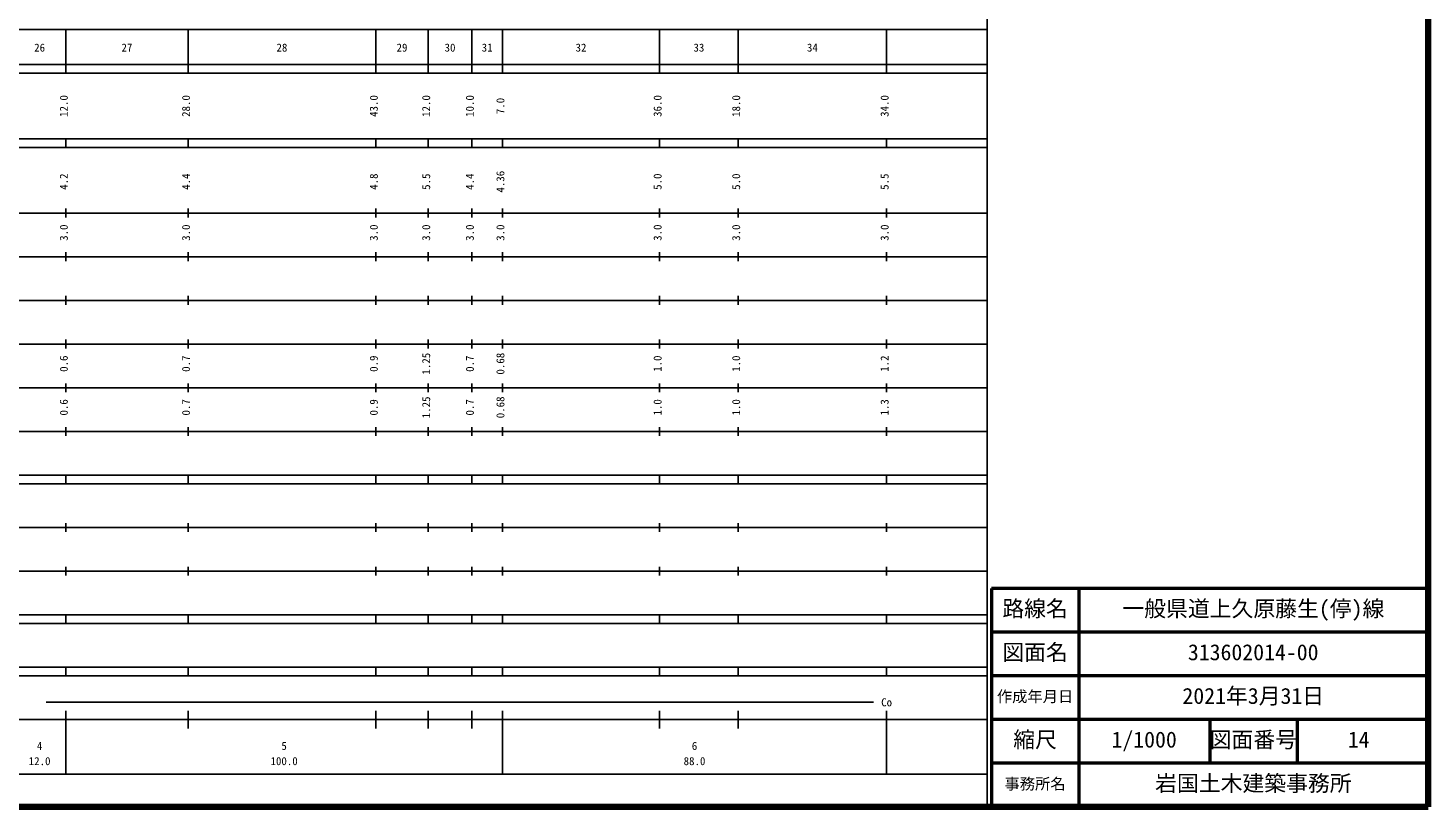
# Model space of a CAD drawing. Units: millimetres on the paper, enlarged 1000 times. Extents: x 40000 to 680000, y 20000 to 380000.
# Drawn here: x 359338 to 680000, y 20000 to 198357 of the extents above; entities that cross this region are included whole.
import ezdxf
from ezdxf.enums import TextEntityAlignment as Align

# ---------------------------------------------------------------- set-up
doc = ezdxf.new("R2010")
doc.units = ezdxf.units.MM
doc.header["$LTSCALE"] = 1000
for name, color, linetype, lineweight in [('M-TTL', 2, 'Continuous', 140), ('M-TTL-BAND', 7, 'Continuous', 25), ('M-TTL-FRAM', 2, 'Continuous', 50), ('M-TTL-LINE', 7, 'Continuous', 50), ('M-TTL-TXT', 7, 'Continuous', 13)]:
    doc.layers.add(name, color=color, linetype=linetype, lineweight=lineweight)
doc.styles.add('ＭＳ ゴシック', font='')
doc.styles.get('ＭＳ ゴシック').set_extended_font_data('MS Gothic')

msp = doc.modelspace()

# ---------------------------------------------------------------- linework, layer by layer
at = {"layer": 'M-TTL'}
for p, q in [((680000, 20000), (680000, 380000)), ((40000, 20000), (680000, 20000))]:
    msp.add_line(p, q, dxfattribs=at)
at = {"layer": 'M-TTL-BAND'}
for p, q in [((579000, 20000), (579000, 370000)), ((68000, 198000), (579000, 198000)), ((368000, 188000), (368000, 198000)), ((396000, 188000), (396000, 198000)), ((439000, 188000), (439000, 198000)), ((451000, 188000), (451000, 198000)), ((461000, 188000), (461000, 198000)), ((468000, 188000), (468000, 198000)), ((504000, 188000), (504000, 198000)), ((522000, 188000), (522000, 198000)), ((556000, 188000), (556000, 198000)), ((40000, 190000), (579000, 190000)), ((40000, 188000), (579000, 188000)), ((40000, 173000), (579000, 173000)), ((40000, 171000), (579000, 171000)), ((368000, 171000), (368000, 173000)), ((396000, 171000), (396000, 173000)), ((439000, 171000), (439000, 173000)), ((451000, 171000), (451000, 173000)), ((461000, 171000), (461000, 173000)), ((468000, 171000), (468000, 173000)), ((504000, 171000), (504000, 173000)), ((522000, 171000), (522000, 173000)), ((556000, 171000), (556000, 173000)), ((40000, 156000), (579000, 156000)), ((368000, 155000), (368000, 157000)), ((396000, 155000), (396000, 157000)), ((439000, 155000), (439000, 157000)), ((451000, 155000), (451000, 157000)), ((461000, 155000), (461000, 157000)), ((468000, 155000), (468000, 157000)), ((504000, 155000), (504000, 157000)), ((522000, 155000), (522000, 157000)), ((556000, 155000), (556000, 157000)), ((46000, 146000), (579000, 146000)), ((368000, 145000), (368000, 147000)), ((396000, 145000), (396000, 147000)), ((439000, 145000), (439000, 147000)), ((451000, 145000), (451000, 147000)), ((461000, 145000), (461000, 147000)), ((468000, 145000), (468000, 147000)), ((504000, 145000), (504000, 147000)), ((522000, 145000), (522000, 147000)), ((556000, 145000), (556000, 147000)), ((52000, 136000), (579000, 136000)), ((368000, 135000), (368000, 137000)), ((396000, 135000), (396000, 137000)), ((439000, 135000), (439000, 137000)), ((451000, 135000), (451000, 137000)), ((461000, 135000), (461000, 137000)), ((468000, 135000), (468000, 137000)), ((504000, 135000), (504000, 137000)), ((522000, 135000), (522000, 137000)), ((556000, 135000), (556000, 137000)), ((46000, 126000), (579000, 126000)), ((368000, 125000), (368000, 127000)), ((396000, 125000), (396000, 127000)), ((439000, 125000), (439000, 127000)), ((451000, 125000), (451000, 127000)), ((461000, 125000), (461000, 127000)), ((468000, 125000), (468000, 127000)), ((504000, 125000), (504000, 127000)), ((522000, 125000), (522000, 127000)), ((556000, 125000), (556000, 127000)), ((52000, 116000), (579000, 116000)), ((368000, 115000), (368000, 117000)), ((396000, 115000), (396000, 117000)), ((439000, 115000), (439000, 117000)), ((451000, 115000), (451000, 117000)), ((461000, 115000), (461000, 117000)), ((468000, 115000), (468000, 117000)), ((504000, 115000), (504000, 117000)), ((522000, 115000), (522000, 117000)), ((556000, 115000), (556000, 117000)), ((46000, 106000), (579000, 106000)), ((368000, 105000), (368000, 107000)), ((396000, 105000), (396000, 107000)), ((439000, 105000), (439000, 107000)), ((451000, 105000), (451000, 107000)), ((461000, 105000), (461000, 107000)), ((468000, 105000), (468000, 107000)), ((504000, 105000), (504000, 107000)), ((522000, 105000), (522000, 107000)), ((556000, 105000), (556000, 107000)), ((40000, 96000), (579000, 96000)), ((40000, 94000), (579000, 94000)), ((368000, 94000), (368000, 96000)), ((396000, 94000), (396000, 96000)), ((439000, 94000), (439000, 96000)), ((451000, 94000), (451000, 96000)), ((461000, 94000), (461000, 96000)), ((468000, 94000), (468000, 96000)), ((504000, 94000), (504000, 96000)), ((522000, 94000), (522000, 96000)), ((556000, 94000), (556000, 96000)), ((49000, 84000), (579000, 84000)), ((368000, 83000), (368000, 85000)), ((396000, 83000), (396000, 85000)), ((439000, 83000), (439000, 85000)), ((451000, 83000), (451000, 85000)), ((461000, 83000), (461000, 85000)), ((468000, 83000), (468000, 85000)), ((504000, 83000), (504000, 85000)), ((522000, 83000), (522000, 85000)), ((556000, 83000), (556000, 85000)), ((40000, 74000), (579000, 74000)), ((368000, 73000), (368000, 75000)), ((396000, 73000), (396000, 75000)), ((439000, 73000), (439000, 75000)), ((451000, 73000), (451000, 75000)), ((461000, 73000), (461000, 75000)), ((468000, 73000), (468000, 75000)), ((504000, 73000), (504000, 75000)), ((522000, 73000), (522000, 75000)), ((556000, 73000), (556000, 75000)), ((40000, 64000), (579000, 64000)), ((40000, 62000), (579000, 62000)), ((368000, 62000), (368000, 64000)), ((396000, 62000), (396000, 64000)), ((439000, 62000), (439000, 64000)), ((451000, 62000), (451000, 64000)), ((461000, 62000), (461000, 64000)), ((468000, 62000), (468000, 64000)), ((504000, 62000), (504000, 64000)), ((522000, 62000), (522000, 64000)), ((556000, 62000), (556000, 64000)), ((40000, 52000), (579000, 52000)), ((368000, 50000), (368000, 52000)), ((396000, 50000), (396000, 52000)), ((439000, 50000), (439000, 52000)), ((451000, 50000), (451000, 52000)), ((461000, 50000), (461000, 52000)), ((468000, 50000), (468000, 52000)), ((504000, 50000), (504000, 52000)), ((522000, 50000), (522000, 52000)), ((556000, 50000), (556000, 52000)), ((40000, 50000), (579000, 50000)), ((363500, 44000), (553000, 44000)), ((368000, 27500), (368000, 42000)), ((396000, 38000), (396000, 42000)), ((439000, 38000), (439000, 42000)), ((451000, 38000), (451000, 42000)), ((461000, 38000), (461000, 42000)), ((468000, 27500), (468000, 42000)), ((504000, 38000), (504000, 42000)), ((522000, 38000), (522000, 42000)), ((556000, 27500), (556000, 42000)), ((40000, 40000), (579000, 40000)), ((68000, 27500), (579000, 27500))]:
    msp.add_line(p, q, dxfattribs=at)
at = {"layer": 'M-TTL-FRAM'}
for p, q in [((680000, 70000), (580000, 70000)), ((580000, 70000), (580000, 20000))]:
    msp.add_line(p, q, dxfattribs=at)
at = {"layer": 'M-TTL-LINE'}
for p, q in [((600000, 70000), (600000, 20000)), ((680000, 60000), (580000, 60000)), ((680000, 50000), (580000, 50000)), ((680000, 40000), (580000, 40000)), ((630000, 40000), (630000, 30000)), ((650000, 40000), (650000, 30000)), ((680000, 30000), (580000, 30000))]:
    msp.add_line(p, q, dxfattribs=at)

# ---------------------------------------------------------------- texts
at = {"layer": 'M-TTL-BAND', "style": 'ＭＳ ゴシック'}
for s, p in [('26', (362000, 192405)), ('27', (382000, 192405)), ('28', (417500, 192405)), ('29', (445000, 192405)), ('30', (456000, 192405)), ('31', (464500, 192405)), ('32', (486000, 192405)), ('33', (513000, 192405)), ('34', (539000, 192405)), ('Co', (556000, 42500)), ('4', (362000, 32523)), ('5', (418000, 32523)), ('6', (512000, 32523)), ('12.0', (362000, 29033)), ('100.0', (418000, 29033)), ('88.0', (512000, 29033))]:
    msp.add_text(s, height=1833, dxfattribs=at).set_placement(p, align=Align.BOTTOM_CENTER)
for s, p in [('12.0', (369000, 180500)), ('28.0', (397000, 180500)), ('43.0', (440000, 180500)), ('12.0', (452000, 180500)), ('10.0', (462000, 180500)), ('36.0', (505000, 180500)), ('18.0', (523000, 180500)), ('34.0', (557000, 180500)), ('7.0', (469000, 180500)), ('4.2', (369000, 163174)), ('4.4', (397000, 163174)), ('4.8', (440000, 163174)), ('5.5', (452000, 163174)), ('4.4', (462000, 163174)), ('4.36', (469000, 163174)), ('5.0', (505000, 163174)), ('5.0', (523000, 163174)), ('5.5', (557000, 163174)), ('3.0', (369000, 151500)), ('3.0', (397000, 151500)), ('3.0', (440000, 151500)), ('3.0', (452000, 151500)), ('3.0', (462000, 151500)), ('3.0', (469000, 151500)), ('3.0', (505000, 151500)), ('3.0', (523000, 151500)), ('3.0', (557000, 151500)), ('0.6', (369000, 121500)), ('0.7', (397000, 121500)), ('0.9', (440000, 121500)), ('1.25', (452000, 121500)), ('0.7', (462000, 121500)), ('0.68', (469000, 121500)), ('1.0', (505000, 121500)), ('1.0', (523000, 121500)), ('1.2', (557000, 121500)), ('0.6', (369000, 111500)), ('0.7', (397000, 111500)), ('0.9', (440000, 111500)), ('1.25', (452000, 111500)), ('0.7', (462000, 111500)), ('0.68', (469000, 111500)), ('1.0', (505000, 111500)), ('1.0', (523000, 111500)), ('1.3', (557000, 111500))]:
    msp.add_text(s, height=1833, rotation=90, dxfattribs=at).set_placement(p, align=Align.BOTTOM_CENTER)
at = {"layer": 'M-TTL-TXT', "style": 'ＭＳ ゴシック'}
for s, height, p in [('路線名', 3666, (582500, 62500)), ('路線名', 3666, (582500, 62500)), ('一般県道上久原藤生(停)線', 3666, (610000, 62500)), ('図面名', 3666, (582500, 52500)), ('図面名', 3666, (582500, 52500)), ('313602014-00', 3666, (625000, 52500)), ('作成年月日', 2566, (581250, 43250)), ('作成年月日', 2566, (581250, 43250)), ('2021年3月31日', 3666, (623750, 42500)), ('縮尺', 3666, (585000, 32500)), ('縮尺', 3666, (585000, 32500)), ('1/1000', 3666, (607500, 32500)), ('図面番号', 3666, (630000, 32500)), ('図面番号', 3666, (630000, 32500)), ('14', 3666, (661625, 32500)), ('事務所名', 2566, (583000, 23250)), ('事務所名', 2566, (583000, 23250)), ('岩国土木建築事務所', 3666, (617500, 22500))]:
    msp.add_text(s, height=height, dxfattribs=at).set_placement(p, align=Align.BOTTOM_LEFT)

doc.saveas('drawing.dxf')
